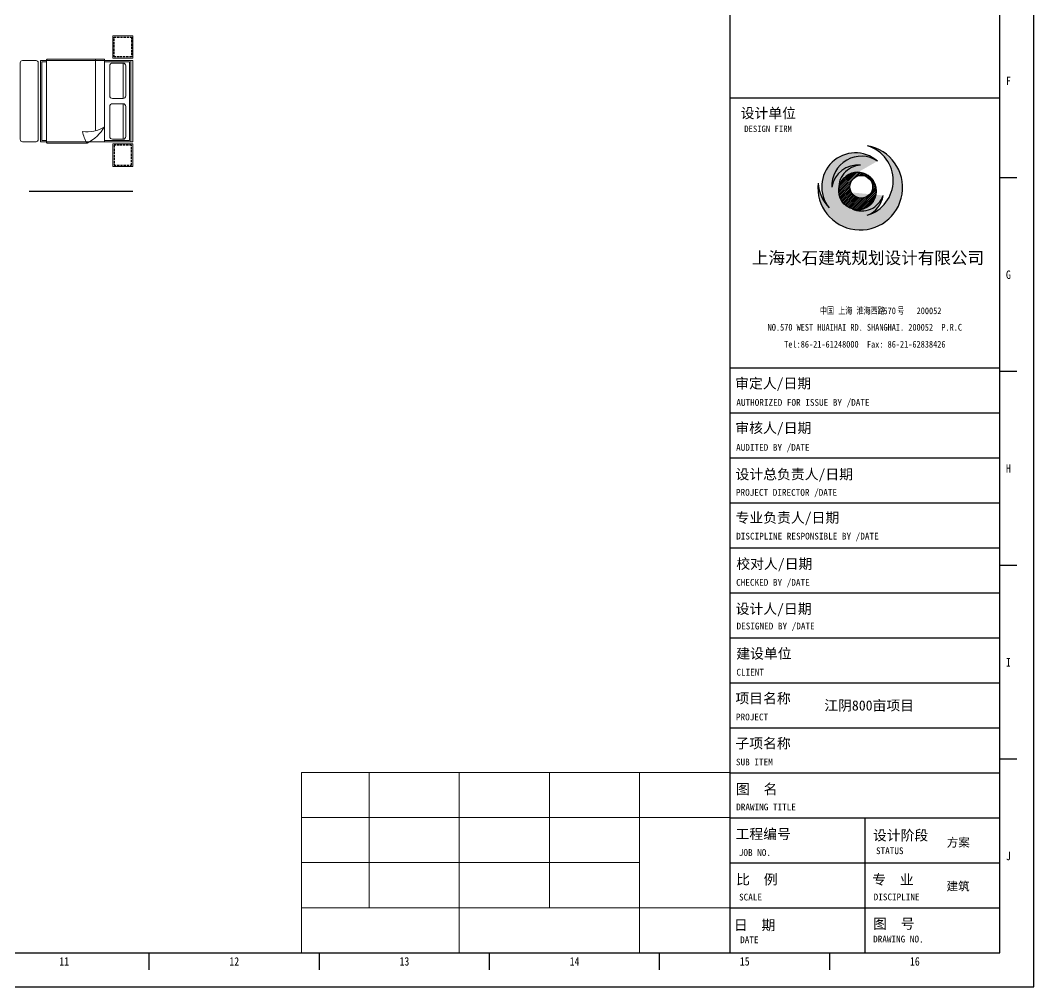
# Model space of a CAD drawing. Extents: x 109296 to 210174, y -14588 to 29909.
# Drawn here: x 149819 to 172296, y -14588 to 6857 of the extents above; entities that cross this region are included whole.
import ezdxf
from ezdxf.enums import TextEntityAlignment as Align

# ---------------------------------------------------------------- set-up
doc = ezdxf.new("R2010")
doc.units = 0
doc.header["$LTSCALE"] = 1000
doc.header["$MEASUREMENT"] = 0
doc.linetypes.add('DASH', pattern=[0.35, 0.25, -0.1])
for name, color, linetype in [('tk', 253, 'Continuous'), ('看线', 5, 'Continuous'), ('虚线', 251, 'Continuous')]:
    doc.layers.add(name, color=color, linetype=linetype)
doc.layers.add('家具', color=33, linetype='Continuous', lineweight=9)
doc.layers.add('面积', color=190, linetype='Continuous', lineweight=5)
doc.styles.add('TKZ1', font='SIMHEI.TTF', dxfattribs={"width": 0.7})
doc.styles.add('图签栏', font='SimSun.ttf')

# ---------------------------------------------------------------- blocks, each defined once
blk = doc.blocks.new('fasdf')
h = blk.add_hatch(color=256)
edge = h.paths.add_edge_path()
edge.add_ellipse((402030.4516230522, 706810.7611001611), major_axis=(-514.0285809667835, 0.0001859458869418847), ratio=0.9999999439652398, start_angle=273.0612886199785, end_angle=367.25624511763965, ccw=False)
edge.add_ellipse((401938.1195852932, 706751.0833815178), major_axis=(-576.6345036158765, 0.0002153066047882123), ratio=0.9999999439652424, start_angle=263.5396133225767, end_angle=351.435565370366)
edge.add_ellipse((402019.7414229116, 706871.1691852777), major_axis=(652.7234943133634, 0.0003265839571739003), ratio=0.9999999439653614, start_angle=56.56441197541392, end_angle=183.0044875445959, ccw=False)
edge.add_ellipse((401890.020717698, 706850.0096021239), major_axis=(-748.1193316189091, 0.0003131891261417162), ratio=0.9999999439650786, start_angle=229.1459805590902, end_angle=398.7515329542495)
edge.add_ellipse((401888.4759169572, 706972.4207411783), major_axis=(829.1636824457154, 0.0004117907411183309), ratio=0.9999999439651506, start_angle=183.2971210893767, end_angle=225.4300763974884, ccw=False)
edge.add_ellipse((401995.1334748985, 706827.1553728381), major_axis=(-939.5294426009957, 2.960000881614893e-05), ratio=0.9999999439652927, start_angle=-5.961306380157258, end_angle=259.8615439987599)
edge.add_ellipse((401924.949592026, 706983.9032446587), major_axis=(-803.421646022682, 0.0002320366431730842), ratio=0.9999999439652991, start_angle=106.44547152296269, end_angle=252.9501095560289, ccw=False)
edge.add_ellipse((401950.4095423806, 706733.9293793715), major_axis=(-558.3934793325072, 0.0004764915198602409), ratio=0.9999999439652639, start_angle=111.2068579459984, end_angle=171.7330111547082)
edge.add_ellipse((402024.6906270337, 706813.4655552941), major_axis=(504.3061632344411, 0.0007477828175335446), ratio=0.9999999439651512, start_angle=245.4399966383165, end_angle=341.5230170452097, ccw=False)
edge.add_ellipse((401935.5881373672, 706752.0014732531), major_axis=(415.094154202523, 0.0005707338286734656), ratio=0.9999999439652394, start_angle=180.8510010434971, end_angle=253.12287501169578, ccw=False)
h = blk.add_hatch()
h.set_pattern_fill('ANSI31', color=256, scale=6118.035339263164, style=0)
h.set_pattern_definition([(44.99999839472234, (369765.2692104229, 713335.2078480939), (-20.2545012191338, 20.25450008417769), [])])
edge = h.paths.add_edge_path()
edge.add_ellipse((401935.5881373672, 706752.0014732529), major_axis=(415.0941541534253, 0.006409192290321805), ratio=0.999999943965255, start_angle=-0.0008846659691915936, end_angle=180.8501951563167)
edge.add_ellipse((401935.5881373672, 706752.0014732531), major_axis=(415.0941540936943, 0.009521767014665143), ratio=0.999999943965255, start_angle=180.8497655251516, end_angle=359.9986857027691)
edge = h.paths.add_edge_path(flags=16)
edge.add_ellipse((402018.719211549, 706845.1505209173), major_axis=(252.8140320622929, 0.0003526330832669862), ratio=0.9999999439653426, start_angle=-7.991798702278174e-05, end_angle=179.9999200820131, ccw=False)
edge.add_ellipse((402018.719211549, 706845.1505209173), major_axis=(252.8140320625323, 0.0001837953728334263), ratio=0.9999999439651124, start_angle=179.9999583460631, end_angle=359.99995834606307, ccw=False)
for p, q in [((405843.7210327036, 689095.5493011763), (405843.7210327036, 733592.5766485762)), ((399101.7471909412, 732843.4684440745), (399101.7471909412, 689844.657505678)), ((405094.6128280855, 689844.657505678), (405094.6128280855, 732843.4684440745)), ((399101.7461974867, 708822.065353493), (405094.611845424, 708822.065353493)), ((399101.7461974867, 708822.065353493), (405094.6118346331, 708822.065353493)), ((405469.1669303945, 707044.181881035), (405094.6128280855, 707044.181881035)), ((399101.7471693759, 702829.1997174795), (405094.6128173055, 702829.1997174795)), ((399101.7471693759, 702829.1997174795), (405094.6128065223, 702829.1997174795)), ((405469.1669303945, 702744.3007872023), (405094.6128280855, 702744.3007872023)), ((399101.7471693606, 701830.3887781061), (405094.612806507, 701830.3887781061)), ((399101.7471693606, 700831.5778387415), (405094.612806507, 700831.5778387415)), ((399101.7471693606, 699832.766899368), (405094.612806507, 699832.766899368)), ((399101.7471693606, 698833.9559600034), (405094.612806507, 698833.9559600034)), ((405469.1669303945, 698444.4196933608), (405094.6128280855, 698444.4196933608)), ((399101.7471693606, 697835.1450206301), (405094.612806507, 697835.1450206301)), ((399101.7471693759, 696836.3340812654), (405094.6128065223, 696836.3340812654)), ((399101.7471693606, 695837.5231418922), (405094.612806507, 695837.5231418922)), ((399101.7471693606, 694838.7122025274), (405094.612806507, 694838.7122025274)), ((405469.1669303945, 694144.5385995195), (405094.6128280855, 694144.5385995195)), ((399101.7471693606, 693839.9012631541), (405094.612806507, 693839.9012631541)), ((399101.747190939, 692841.0903237895), (405094.6128280855, 692841.0903237895)), ((402098.1800095128, 692841.0903237895), (402098.1800095128, 689844.657505678)), ((399101.747190939, 691842.2793844161), (405094.6128280855, 691842.2793844161)), ((399101.747190939, 690843.4684450515), (405094.6128280855, 690843.4684450515)), ((344716.4915358669, 689844.657505678), (405094.6128280855, 689844.657505678)), ((386226.4499242672, 689470.1034034272), (386226.4499242672, 689844.657505678)), ((390000.0825050308, 689470.1034034272), (390000.0825050308, 689844.657505678)), ((393773.7150857945, 689470.1034034272), (393773.7150857945, 689844.657505678)), ((397547.3476665582, 689470.1034034272), (397547.3476665582, 689844.657505678)), ((401320.9802473218, 689470.1034034272), (401320.9802473218, 689844.657505678)), ((342843.7210243217, 689095.5493011763), (405843.7210327036, 689095.5493011763))]:
    blk.add_line(p, q)
for centre, major_axis, ratio, start_param, end_param in [((401995.1334748985, 706827.1553728381), (939.5294426010081, 3.749333394298026e-05), 0.9999999439652769, 3.037548158124132, 7.677032124272626), ((401890.020717698, 706850.0096021239), (-748.1193316187366, 0.0002115621996444668), 0.9999999439656313, 3.999351692623506, 6.959527011582789), ((401924.949592026, 706983.9032446587), (803.4216460227148, 3.405625169029506e-05), 0.9999999439652874, -1.283769032875848, 1.273219270243743), ((402019.7414229116, 706871.1691852778), (-652.7234943134014, 0.0002316768349395119), 0.9999999439652527, 4.128828737294477, 6.335624362446964), ((401938.1195852932, 706751.0833815178), (-576.634503615895, 0.000235208704466127), 0.9999999439651966, 4.599633996425916, 6.133707758834584), ((402030.4516230522, 706810.7611001611), (-514.0285809662597, 0.000772663781231257), 0.9999999439651877, -1.517365619611471, 0.1266465100459031), ((401935.5881373672, 706752.0014732531), (415.094154202802, 0.0003097642691136949), 0.9999999439651666, 4.417828209768105, 9.439631359616302), ((401935.5881373672, 706752.0014732531), (-415.0941542009997, 0.001268492440902245), 0.9999999439653278, 3.141596378467096, 9.424781685646682), ((401888.4759169572, 706972.4207411783), (-829.1636824456067, 0.0005907424625339865), 0.9999999439652839, 0.05754682793610755, 0.7929056216581918), ((402018.7192115491, 706845.1505209173), (252.8140320625939, 6.670137792807227e-06), 0.9999999439651124, 4.712386813793827, 10.99557212097341), ((402024.6906270337, 706813.4655552941), (504.306163234918, 0.0001879232584700812), 0.9999999439652518, 4.283737167580537, 5.96070222894189), ((401950.4095423806, 706733.9293793715), (558.3934793326382, 0.00029092861746822), 0.9999999439652726, -1.20066820597032, -0.1442875489117363)]:
    blk.add_ellipse(centre, major_axis=major_axis, ratio=ratio, start_param=start_param, end_param=end_param)
at = {"style": 'TKZ1'}
for s, height, width, p in [('F', 187.2770511254203, 0.8500000001320944, (405281.88987924, 709194.1224279599)), ('G', 187.2770511254203, 0.8500000001320944, (405281.88987924, 704894.2413341186)), ('中国 上海 淮海西路   号    ', 149.8216409003362, 0.7500000001165539, (402221.3669932712, 704102.6836651324)), ('570     200052 ', 149.8216409003362, 0.7500000001165539, (403200.1711302587, 704093.1219126753)), ('NO.570 WEST HUAIHAI RD. SHANGHAI. 200052  P.R.C', 149.8216409003362, 0.7500000001165539, (402098.179016091, 703728.1295628815)), ('Tel:86-21-61248000  Fax: 86-21-62838426', 149.8216409003362, 0.7500000001165539, (402098.179016091, 703353.5754606307)), ('H', 187.2770511254203, 0.8500000001320944, (405281.88987924, 700594.3602402771)), ('I', 187.2770511254203, 0.8500000001320944, (405281.88987924, 696294.4791464359)), ('J', 187.2770511254203, 0.8500000001320944, (405281.88987924, 691994.5980526032)), ('11', 187.2770511254203, 0.8500000001320944, (384339.6336338854, 689657.3804545526)), ('12', 187.2770511254203, 0.8500000001320944, (388113.266214649, 689657.3804545526)), ('13', 187.2770511254203, 0.8500000001320944, (391886.8987954127, 689657.3804545526)), ('14', 187.2770511254203, 0.8500000001320944, (395660.5313761763, 689657.3804545526)), ('15', 187.2770511254203, 0.8500000001320944, (399434.16395694, 689657.3804545526)), ('16', 187.2770511254203, 0.8500000001320944, (403207.7965377037, 689657.3804545526))]:
    blk.add_text(s, height=height, dxfattribs=dict(at, width=width)).set_placement(p, align=Align.MIDDLE)
for s, height, style, p in [('设计单位', 224.7324613505043, '图签栏', (399956.4708972815, 708484.9666614672)), ('上海水石建筑规划设计有限公司', 269.6789536206052, 'TKZ1', (402167.1880653297, 705273.9478996862))]:
    blk.add_text(s, height=height, dxfattribs=dict(style=style)).set_placement(p, align=Align.MIDDLE)
for s, height, style, p in [('DESIGN FIRM', 141.245991425938, '图签栏', (399423.277754359, 708061.5383368498)), ('审定人/日期', 224.7324613505043, '图签栏', (399221.7554912244, 702371.2992762963)), ('AUTHORIZED FOR ISSUE BY /DATE', 149.8216409003362, '图签栏', (399247.7056397301, 701986.0856951827)), ('审核人/日期', 224.7324613505043, '图签栏', (399225.7752457416, 701382.7954216064)), ('AUDITED BY /DATE', 149.8216409003362, '图签栏', (399242.7716461342, 700988.3159161529)), ('设计总负责人/日期', 224.7324613505043, '图签栏', (399230.3356257958, 700354.7372866736)), ('PROJECT DIRECTOR /DATE', 149.8216409003362, '图签栏', (399239.8870922641, 699989.144111116)), ('专业负责人/日期', 224.7324613505043, '图签栏', (399230.9356061642, 699391.0851120262)), ('DISCIPLINE RESPONSIBLE BY /DATE', 149.8216409003362, '图签栏', (399245.3736478031, 699018.4559548686)), ('校对人/日期', 224.7324613505043, '图签栏', (399248.3761420645, 698367.9887818857)), ('CHECKED BY /DATE', 149.8216409003362, '图签栏', (399244.1861635878, 697993.0788968706)), ('设计人/日期', 224.7324613505043, '图签栏', (399232.1559713534, 697369.1778425211)), ('DESIGNED BY /DATE', 149.8216409003362, '图签栏', (399252.2959891468, 697023.1949658217)), ('建设单位', 224.7324613505043, '图签栏', (399246.2381450782, 696376.5961949558)), ('CLIENT', 149.8216409003362, '图签栏', (399249.2596281813, 695999.8470343596)), ('项目名称', 224.7324613505043, '图签栏', (399228.0952598409, 695382.931477446)), ('江阴800亩项目', 224.7324613505043, 'TKZ1', (401198.1680341228, 695224.6478700435)), ('PROJECT', 149.8216409003362, '图签栏', (399239.9812478691, 695006.0620253419)), ('子项名称', 224.7324613505043, '图签栏', (399228.0952598409, 694384.1205380727)), ('SUB ITEM', 149.8216409003362, '图签栏', (399239.9812478691, 694007.2510859687)), ('图  名', 224.7324613505043, '图签栏', (399240.5560795505, 693370.2664663247)), ('DRAWING TITLE', 149.8216409003362, '图签栏', (399244.5837735797, 693009.2288802925)), ('工程编号', 224.7324613505043, '图签栏', (399229.691946225, 692372.0312013335)), ('设计阶段', 224.7324613505043, '图签栏', (402278.2813553921, 692342.8029026564)), ('方案', 187.2770511254203, 'TKZ1', (403914.6689525147, 692201.651570643)), ('JOB NO.', 149.8216409003362, '图签栏', (399303.3004610845, 691998.5166352966)), ('STATUS', 149.8216409003362, '图签栏', (402345.0432411365, 692037.2901587368)), ('比  例', 224.7324613505043, '图签栏', (399243.7138947093, 691365.6108059922)), ('专  业', 224.7324613505043, '图签栏', (402261.3777249226, 691361.6646821476)), ('建筑', 187.2770511254203, 'TKZ1', (403909.9102763162, 691231.3770892654)), ('DISCIPLINE', 149.8216409003362, '图签栏', (402293.4199014984, 691012.7884345851)), ('SCALE', 149.8216409003362, '图签栏', (399307.9635108189, 691009.2026568382)), ('日  期', 224.7324613505043, '图签栏', (399195.9605429979, 690351.924478159)), ('图  号', 224.7324613505043, '图签栏', (402279.5974373682, 690382.0070969735)), ('DATE', 149.8216409003362, '图签栏', (399332.8139362412, 690061.5244888507)), ('DRAWING NO.', 149.8216409003362, '图签栏', (402281.3154772896, 690077.9184696976))]:
    blk.add_text(s, height=height, dxfattribs=dict(style=style)).set_placement(p)
blk = doc.blocks.new('A$C31D9048E')
at = {"layer": '家具'}
for p, q in [((629.0947279548272, 2350.014188952395), (-0.0004633958451449871, 2350.014188952395)), ((-0.0004633953794836998, 549.9809798538918), (-0.0004633958451449871, 2350.014188952395)), ((49.99953660462052, 549.9809798541246), (49.99953660415486, 2350.014188952395)), ((79.99953660415486, 579.9809798541246), (79.9995366036892, 2320.014188952395)), ((629.0947279548272, 2320.014188952395), (79.9995366036892, 2320.014188952395)), ((219.8553038062528, 2294.556494943216), (219.8553038067184, 1507.813283236348)), ((629.0947279548272, 550.0141889523948), (629.0947279543616, 2360.014188952395)), ((1919.999536604155, 2350.014188952395), (629.0947279548272, 2350.014188952395)), ((1899.999536604155, 2380.014188952628), (649.0947279543616, 2380.014188952395)), ((829.4731462653726, 802.596915382077), (829.4731462653726, 2380.014188952395)), ((1919.999214164913, 550.0100093631772), (1919.999534142669, 2350.014188952395)), ((1919.999536604155, 2350.014188952395), (2049.999536603689, 2350.014188952395)), ((1919.999536604155, 2320.014188952395), (2019.999536604155, 2320.014188952395)), ((2019.999536604621, 580.0132244495908), (2019.999536604155, 2320.014188952395)), ((2049.999536604155, 550.0141889523948), (2049.999536603689, 2350.014188952395)), ((2099.999536604155, 600.0141889523948), (2099.999536603689, 2300.014188952278)), ((2149.999536604621, 2350.014188952278), (2449.999536604155, 2350.014188952511)), ((2499.999536604621, 600.0141889523948), (2499.999536604155, 2300.014188952628)), ((219.8553038067184, 605.4386738633038), (219.8553038062528, 1392.181885570288)), ((962.3110120287165, 549.9809798543574), (-0.0004633953794836998, 549.9809798538918)), ((629.0947279548272, 579.9809798543574), (79.99953660415486, 579.9809798541246)), ((962.3110120287165, 549.9809798543574), (1919.999214165378, 550.010145299253)), ((1899.999536604155, 519.9809798541246), (1017.059984328225, 519.9809798541246)), ((1919.999221548904, 580.0100093787769), (2019.999536604621, 580.0132244495908)), ((1919.999214165378, 550.010145299253), (2049.999536604155, 550.0141889523948)), ((2149.999536604621, 550.0141889523948), (2449.999536604621, 550.0141889523948))]:
    blk.add_line(p, q, dxfattribs=at)
for points in [[(449.9995366046205, 2899.999674198334), (-0.0004633958451449871, 2899.999674198334), (-0.0004633953794836998, 2399.999674198334), (449.9995366046205, 2399.999674198334), (449.9995366046205, 2899.999674198334), (369.9995366046205, 2899.999674198334)], [(449.9995366046205, -0.0003258018987253308), (-0.0004633953794836998, -0.0003258018987253308), (-0.0004633958451449871, 499.9996741981013), (449.9995366041549, 499.9996741981013), (449.9995366046205, -0.0003258018987253308), (369.9995366041549, -0.0003258018987253308)]]:
    blk.add_lwpolyline(points, dxfattribs=at)
for points in [[(219.8553038062528, 2294.556494943216), (455.2526807533577, 2294.556494943216, -0.4142135623730953), (515.2526807533577, 2234.556494943216), (515.2526807538234, 1567.813283236348, -0.414213562373095), (455.2526807538234, 1507.813283236348), (219.8553038067184, 1507.813283236348, -0.414213562373095), (159.8553038067184, 1567.813283236348), (159.8553038067184, 2234.556494943216, -0.414213562373095)], [(219.8553038067184, 605.4386738633038), (455.2526807533577, 605.4386738633038, 0.4142135623730953), (515.2526807538234, 665.4386738633038), (515.2526807538234, 1332.181885570288, 0.414213562373095), (455.2526807533577, 1392.181885570288), (219.8553038062528, 1392.181885570288, 0.414213562373095), (159.8553038062528, 1332.181885570288), (159.8553038067184, 665.4386738633038, 0.414213562373095)]]:
    blk.add_lwpolyline(points, format="xyb", close=True, dxfattribs=at)
blk.add_lwpolyline([(629.0947279548272, 882.626128985663, 0.1803020398392493), (1120.79056979483, 774.6191110947402, -0.08863692969021798), (1017.063932771329, 520.1089617066318, 28871.27155084922)], format="xyb", dxfattribs=at)
for centre, radius, start, end in [((649.0947279538959, 2360.014188952395), 20, 90, 180), ((1889.355076357722, 2351.251217969344), 30.66941528179127, 357.6883884876952, 69.69174003313215), ((2149.999536604155, 2300.014188952278), 50.00000000000001, 90, 180), ((2449.999536604155, 2300.014188952511), 50.00000000000001, 0, 90), ((1441.535840251017, 1363.24538731447), 943.9573255325128, 210.6074670405663, 243.2773087131901), ((1889.317952258047, 548.769559264998), 30.70632750165869, 290.3566406253955, 2.315219899327659), ((2149.999536604155, 600.0141889523948), 50.00000000000001, 180, 270), ((2449.999536604621, 600.0141889523948), 50.00000000000001, 270, 0)]:
    blk.add_arc(centre, radius, start, end, dxfattribs=at)
at = {"layer": '虚线', "linetype": 'DASH', "ltscale": 0.2}
for points in [[(419.9995366046205, 2869.999674198334), (29.99953660415486, 2869.999674198334), (29.99953660415486, 2429.999674198334), (419.9995366046205, 2429.999674198334)], [(419.9995366046205, 29.99967419810127), (29.99953660415486, 29.99967419810127), (29.99953660415486, 469.9996741981013), (419.9995366046205, 469.9996741981013)]]:
    blk.add_lwpolyline(points, close=True, dxfattribs=at)

msp = doc.modelspace()

# ---------------------------------------------------------------- linework, layer by layer
at = {"layer": '看线'}
msp.add_line((150019.1137202382, 3061.74132789523), (152319.1137203146, 3061.741327893367), dxfattribs=at)
at = {"layer": '面积', "color": 2}
for p, q in [((156053.9941307863, -9834.148569334124), (165553.9941307863, -9834.148569334122)), ((156053.9941307863, -9834.148569334124), (156053.9941307873, -13834.14856933412)), ((157553.9941307863, -9834.148569334124), (157553.9941307863, -12834.14856933412)), ((159553.9941307863, -9834.148569334124), (159553.9941307873, -13834.14856933412)), ((161553.9941307863, -9834.148569334124), (161553.9941307863, -12834.14856933412)), ((163553.9941307863, -9834.148569334124), (163553.9941307873, -13834.14856933412)), ((165553.9941307863, -9834.148569333658), (165553.9941307873, -13834.14856933366)), ((156053.9941307863, -10834.14856933412), (165553.9941307866, -10834.14856933412)), ((156053.9941307863, -11834.14856933412), (163553.9941307863, -11834.14856933412)), ((156053.9941307863, -12834.14856933412), (165553.994130787, -12834.14856933412)), ((156053.9941307863, -13834.14856933412), (163553.9941307863, -13834.14856933412))]:
    msp.add_line(p, q, dxfattribs=at)

# ---------------------------------------------------------------- block references
at = {"layer": 'tk'}
msp.add_blockref('fasdf', (-233547.7530601546, -703683.562317536), dxfattribs=at)
at = {"layer": '家具', "xscale": -1, "rotation": 0.0006946982737066065}
msp.add_blockref('A$C31D9048E', (152319.1308380198, 3612.224081986613), dxfattribs=at)

doc.saveas('drawing.dxf')
